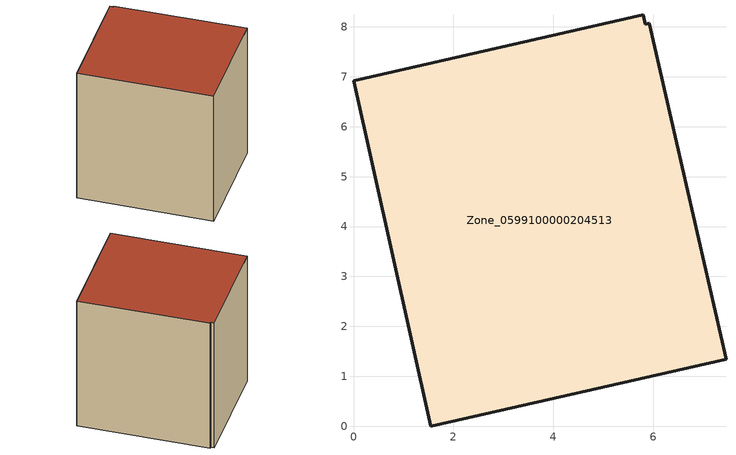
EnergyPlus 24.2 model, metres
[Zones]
Zone_0599100000204513
 floor ground (C_G): 1.55,0 0,6.92 5.8,8.24 5.85,8.05 5.92,8.07 7.46,1.34 z0
 wall outside (C_F): 1.55,0 7.46,1.34 5.92,8.07 5.85,8.05 5.8,8.24 0,6.92 1.55,0 z0:7.64
 roof outside (C_R): 0,6.92 1.55,0 7.46,1.34 5.92,8.07 5.85,8.05 5.8,8.24 z7.64
[BUILDING]
Pand.0599100000204513: North Axis=0; Terrain=City; Loads Convergence Tolerance Value=0.04; Temperature Convergence Tolerance Value=0.4; Solar Distribution=FullExterior; Maximum Number of Warmup Days=25; Minimum Number of Warmup Days=1
[Site:Location]
Rotterdam.The.Hague.AP_ZH_NLD Design_Conditions: Latitude=51.96; Longitude=4.45; Time Zone=1; Elevation=-4.5
[SITE:GROUNDTEMPERATURE:BUILDINGSURFACE]
18, 18, 18, 18, 18, 18, 18, 18, 18, 18, 18, 18
[MATERIAL] Thermal Absorptance=0.9; Solar Absorptance=0.7; Visible Absorptance=0.7
Name | Roughness | Thickness | Conductivity | Density | Specific Heat
G.TC.1946-1964 | MediumSmooth | 0.15 | 1 | 540 | 1210
F.TC.1946-1964 | Rough | 0.3 | 0.857143 | 1920 | 840
R.TC.1946-1964 | MediumRough | 0.2 | 0.235294 | 1500 | 1000
[CONSTRUCTION]
C_G: G.TC.1946-1964
C_F: F.TC.1946-1964
C_R: R.TC.1946-1964
[ZONE]
Zone_0599100000204513: Type=1; Multiplier=1; Ceiling Height=Autocalculate; Volume=Autocalculate; Floor Area=autocalculate; Part of Total Floor Area=Yes
[ZONEINFILTRATION:DESIGNFLOWRATE]
Infil_Zone_0599100000204513: Zone or ZoneList or Space or SpaceList=Zone_0599100000204513; Schedule=AlwaysOn; Design Flow Rate Calculation Method=Flow/Area; Flow Rate per Floor Area=0.003; Constant Term Coefficient=1; Temperature Term Coefficient=0; Velocity Term Coefficient=0; Velocity Squared Term Coefficient=0
[HVACTEMPLATE:ZONE:IDEALLOADSAIRSYSTEM]
Zone_0599100000204513: Maximum Heating Supply Air Temperature=50; Minimum Cooling Supply Air Temperature=13; Maximum Heating Supply Air Humidity Ratio=0.0156; Minimum Cooling Supply Air Humidity Ratio=0.0077; Heating Limit=NoLimit; Cooling Limit=NoLimit; Dehumidification Control Type=ConstantSensibleHeatRatio; Cooling Sensible Heat Ratio=0.7; Dehumidification Setpoint=60; Humidification Control Type=None; Humidification Setpoint=30; Outdoor Air Method=None; Outdoor Air Flow Rate per Person=0.00944; Outdoor Air Flow Rate per Zone Floor Area=0; Outdoor Air Flow Rate per Zone=0; Demand Controlled Ventilation Type=None; Outdoor Air Economizer Type=NoEconomizer; Heat Recovery Type=None; Sensible Heat Recovery Effectiveness=0.7; Latent Heat Recovery Effectiveness=0.65
[ZONECONTROL:THERMOSTAT]
ThermostatControl_Zone_0599100000204513: Zone or ZoneList=Zone_0599100000204513; Control Type Schedule=DualSetpointControlType; Control 1=Thermostat_Zone_0599100000204513; Temperature Difference Between Cutout And Setpoint=0
[THERMOSTATSETPOINT:DUALSETPOINT]
Thermostat_Zone_0599100000204513: Heating Setpoint Temperature Schedule=HeatingSetpoint_Zone_0599100000204513; Cooling Setpoint Temperature Schedule=CoolingSetpoint_Zone_0599100000204513
[SCHEDULE:COMPACT]
HeatingSetpoint_Zone_0599100000204513: Through: 12/31, For: AllDays, Until: 24:00, 21
CoolingSetpoint_Zone_0599100000204513: Through: 12/31, For: AllDays, Until: 24:00, 24
DualSetpointControlType: Through: 12/31, For: AllDays, Until: 24:00, 4
AlwaysOn: Through: 12/31, For: AllDays, Until: 24:00, 1
